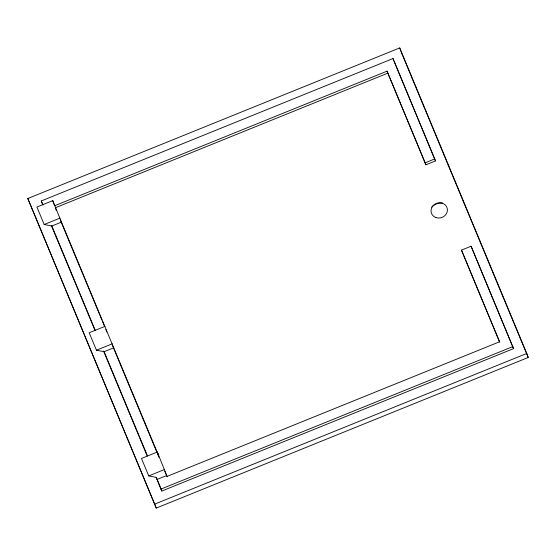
<?xml version="1.0" encoding="UTF-8"?>
<svg xmlns="http://www.w3.org/2000/svg" width="556" height="556" viewBox="0 0 556 556"><rect width="100%" height="100%" fill="white"/><g stroke="black" fill="none" stroke-linecap="round" stroke-linejoin="round"><path stroke-width="0.83" d="M27.8 198.52L399.722 47.927L526.782 353.456L528.2 357.48L156.278 508.073L27.8 198.52L156.278 508.073M42.666 204.566L41.29 200.959L393.029 58.533L435.487 160.934L425.882 164.826L387.052 71.154L54.537 205.796M52.771 200.633L36.911 207.047L44.174 224.506L51.84 226.007L61.452 222.115L52.771 200.633L54.363 205.157M387.761 73.17L55.246 207.805L56.239 210.21M44.174 224.506L60.034 218.091M425.882 164.826L425.173 162.811L434.778 158.926M105.049 326.33L89.189 332.752L96.452 350.21L104.118 351.705L113.723 347.82L61.452 222.115M96.452 350.21L112.305 343.789M499.635 342.183L461.473 250.11L471.085 246.218L513.542 348.619L161.803 491.038L156.146 477.437M461.473 250.11L499.594 341.766L167.078 476.402L157.327 452.035L141.467 458.457L148.73 475.915L156.396 477.409L161.803 491.038M148.73 475.915L164.583 469.493M157.105 479.425L166.71 475.533M161.094 489.023L512.834 346.603M154.86 504.049L526.782 353.456M401.14 51.951L528.2 357.48M394.072 61.341L435.487 160.934M513.542 348.619L471.085 246.218M387.052 71.154L425.173 162.811M113.723 347.82L158.411 455.26M60.236 219.815L101.859 319.895M102.526 321.493L104.521 326.302M105.855 329.5L106.849 331.904M112.514 345.512L156.799 452M157.459 453.599L159.127 457.602M164.784 471.21L167.12 476.819M51.84 226.007L95.187 330.243M104.118 351.705L147.465 455.941M41.29 200.959L42.958 204.955M51.319 225.375L94.916 330.201M103.569 351.003L147.159 455.83M399.722 47.927L400.855 51.145M393.029 58.533L393.738 60.548M157.327 452.035L158.46 455.253M431.63 207.117A12.447 11.342 -19.4 0 1 442.639 203.037M435.841 217.556A8.298 7.562 -19.4 0 0 447.406 209.216A8.298 7.562 -19.4 0 0 434.431 204.476A8.298 7.562 -19.4 0 0 435.841 217.556"/></g></svg>
